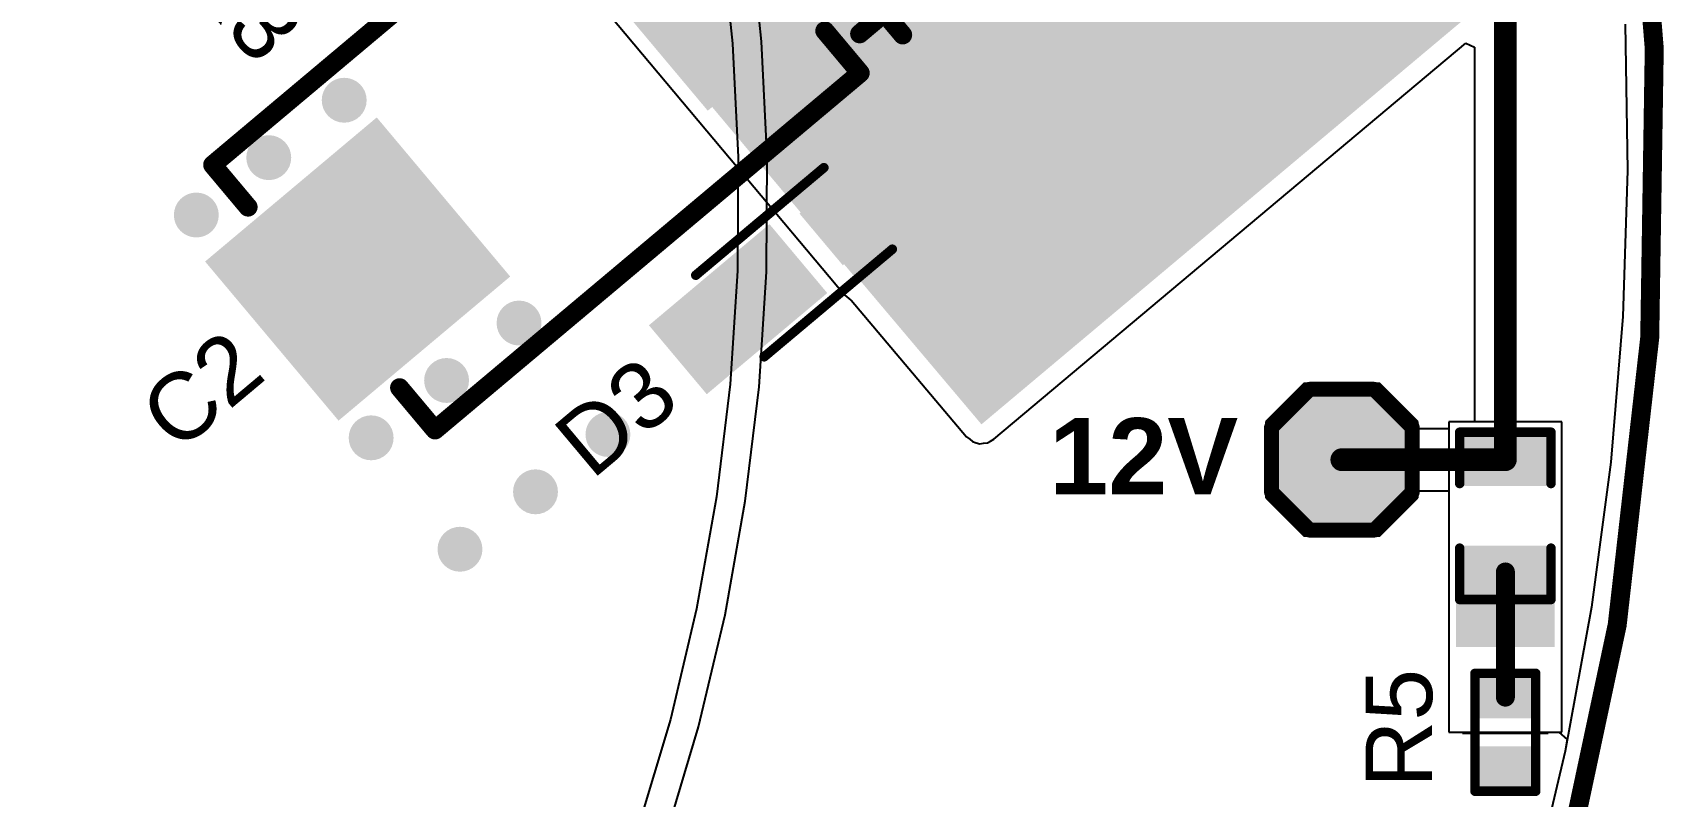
# Model space of a CAD drawing. Header units: inches. Extents: x -29.8 to 50, y -85.1 to 1.6.
# Drawn here: x 28.16 to 49.98, y -53.93 to -43.73 of the extents above; entities that cross this region are included whole.
import ezdxf

# ---------------------------------------------------------------- set-up
doc = ezdxf.new("R2010")
doc.units = ezdxf.units.IN
for name, color, linetype in [('Bottom Layer', 5, 'Continuous'), ('Mechanical 2', 216, 'Continuous'), ('Top Layer', 1, 'Continuous'), ('Top Overlay', 2, 'Continuous'), ('Top Paste', 8, 'Continuous'), ('Top Solder', 216, 'Continuous'), ('Via Holes', 16, 'Continuous')]:
    doc.layers.add(name, color=color, linetype=linetype)
doc.styles.add('Arial', font='', dxfattribs={"height": 0.2})
doc.styles.add('Arial_Bold', font='', dxfattribs={"height": 0.2})
doc.styles.get('Arial').set_extended_font_data('Arial')
doc.styles.get('Arial_Bold').set_extended_font_data('Arial', bold=True)

# ---------------------------------------------------------------- blocks, each defined once
blk = doc.blocks.new('T__________6')
at = {"layer": 'Top Layer'}
blk.add_hatch(color=1, dxfattribs=at).paths.add_polyline_path([(0.381, 0.762), (-0.381, 0.762), (-0.762, 0.381), (-0.762, -0.381), (-0.381, -0.762), (0.381, -0.762), (0.762, -0.381), (0.762, 0.381)])
at = {"layer": 'Top Paste'}
blk.add_hatch(color=8, dxfattribs=at).paths.add_polyline_path([(0.381, 0.762), (-0.381, 0.762), (-0.762, 0.381), (-0.762, -0.381), (-0.381, -0.762), (0.381, -0.762), (0.762, -0.381), (0.762, 0.381)])
at = {"layer": 'Top Solder'}
blk.add_hatch(color=216, dxfattribs=at).paths.add_polyline_path([(0.432, 0.864), (-0.432, 0.864), (-0.864, 0.432), (-0.864, -0.432), (-0.432, -0.864), (0.432, -0.864), (0.864, -0.432), (0.864, 0.432)])
at = {"layer": 'Top Overlay', "const_width": 0.2}
for points in [[(-0.94, 0.432), (-0.432, 0.94)], [(-0.432, 0.94), (0.432, 0.94)], [(0.432, 0.94), (0.94, 0.432)], [(-0.94, -0.432), (-0.94, 0.432)], [(0.94, -0.432), (0.94, 0.432)], [(-0.94, -0.432), (-0.432, -0.94)], [(0.432, -0.94), (0.94, -0.432)], [(-0.432, -0.94), (0.432, -0.94)]]:
    blk.add_lwpolyline(points, dxfattribs=at)
at = {"layer": 'Top Overlay', "const_width": 0.1}
for points in [[(-0.482, 0.94, 1), (-0.382, 0.94, 1)], [(-0.482, 0.94, 1), (-0.382, 0.94, 1)], [(0.382, 0.94, 1), (0.482, 0.94, 1)], [(0.382, 0.94, 1), (0.482, 0.94, 1)], [(-0.99, 0.432, 1), (-0.89, 0.432, 1)], [(-0.99, 0.432, 1), (-0.89, 0.432, 1)], [(0.89, 0.432, 1), (0.99, 0.432, 1)], [(0.89, 0.432, 1), (0.99, 0.432, 1)], [(-0.99, -0.432, 1), (-0.89, -0.432, 1)], [(-0.99, -0.432, 1), (-0.89, -0.432, 1)], [(0.89, -0.432, 1), (0.99, -0.432, 1)], [(0.89, -0.432, 1), (0.99, -0.432, 1)], [(-0.482, -0.94, 1), (-0.382, -0.94, 1)], [(-0.482, -0.94, 1), (-0.382, -0.94, 1)], [(0.382, -0.94, 1), (0.482, -0.94, 1)], [(0.382, -0.94, 1), (0.482, -0.94, 1)]]:
    blk.add_lwpolyline(points, format="xyb", close=True, dxfattribs=at)
blk = doc.blocks.new('R___0402_10')
at = {"layer": 'Top Layer'}
for points in [[(-0.699, -0.318), (-0.699, 0.317), (-0.241, 0.317), (-0.241, -0.318)], [(0.241, -0.318), (0.241, 0.317), (0.699, 0.317), (0.699, -0.318)]]:
    blk.add_hatch(color=1, dxfattribs=at).paths.add_polyline_path(points)
at = {"layer": 'Top Paste'}
for points in [[(-0.699, -0.318), (-0.699, 0.317), (-0.241, 0.317), (-0.241, -0.318)], [(0.241, -0.318), (0.241, 0.317), (0.699, 0.317), (0.699, -0.318)]]:
    blk.add_hatch(color=8, dxfattribs=at).paths.add_polyline_path(points)
at = {"layer": 'Top Solder'}
for points in [[(-0.754, -0.373), (-0.754, 0.373), (-0.186, 0.373), (-0.186, -0.373)], [(0.186, -0.373), (0.186, 0.373), (0.754, 0.373), (0.754, -0.373)]]:
    blk.add_hatch(color=216, dxfattribs=at).paths.add_polyline_path(points)
at = {"layer": 'Top Overlay'}
for points, const_width in [([(0.787, 0.406), (-0.787, 0.406)], 0.127), ([(-0.787, -0.406), (-0.787, 0.406)], 0.127), ([(0.787, -0.406), (0.787, 0.406)], 0.127), ([(0.787, -0.406), (-0.787, -0.406)], 0.127), ([(0.813, -0.432), (-0.813, -0.432)], 0.00323)]:
    blk.add_lwpolyline(points, dxfattribs=dict(at, const_width=const_width))
for points, const_width in [([(-0.819, 0.406, 1), (-0.756, 0.406, 1)], 0.0635), ([(-0.819, 0.406, 1), (-0.756, 0.406, 1)], 0.0635), ([(0.756, 0.406, 1), (0.819, 0.406, 1)], 0.0635), ([(0.756, 0.406, 1), (0.819, 0.406, 1)], 0.0635), ([(-0.819, -0.406, 1), (-0.756, -0.406, 1)], 0.0635), ([(-0.819, -0.406, 1), (-0.756, -0.406, 1)], 0.0635), ([(-0.814, -0.432, 1), (-0.812, -0.432, 1)], 0.00161), ([(0.756, -0.406, 1), (0.819, -0.406, 1)], 0.0635), ([(0.756, -0.406, 1), (0.819, -0.406, 1)], 0.0635), ([(0.812, -0.432, 1), (0.814, -0.432, 1)], 0.00161)]:
    blk.add_lwpolyline(points, format="xyb", close=True, dxfattribs=dict(at, const_width=const_width))
blk = doc.blocks.new('LED_0603_13')
at = {"layer": 'Top Layer'}
for points in [[(-1, 0.5), (-0.5, 0.5), (-0.5, -0.5), (-1, -0.5)], [(0.5, 0.5), (1, 0.5), (1, -0.5), (0.5, -0.5)]]:
    blk.add_hatch(color=1, dxfattribs=at).paths.add_polyline_path(points)
at = {"layer": 'Top Overlay'}
blk.add_hatch(color=2, dxfattribs=at).paths.add_polyline_path([(1.118, -0.66), (1.753, -0.66), (1.753, 0.66), (1.118, 0.66)])
at = {"layer": 'Top Paste'}
for points in [[(-1, 0.5), (-0.5, 0.5), (-0.5, -0.5), (-1, -0.5)], [(0.5, 0.5), (1, 0.5), (1, -0.5), (0.5, -0.5)]]:
    blk.add_hatch(color=8, dxfattribs=at).paths.add_polyline_path(points)
at = {"layer": 'Top Solder'}
for points in [[(-1.102, 0.602), (-0.398, 0.602), (-0.398, -0.602), (-1.102, -0.602)], [(0.398, 0.602), (1.102, 0.602), (1.102, -0.602), (0.398, -0.602)]]:
    blk.add_hatch(color=216, dxfattribs=at).paths.add_polyline_path(points)
at = {"layer": 'Top Overlay', "const_width": 0.127}
for points in [[(-1.118, -0.61), (-1.118, 0.61)], [(-0.432, 0.61), (-1.118, 0.61)], [(1.118, 0.61), (0.432, 0.61)], [(1.118, -0.61), (1.118, 0.61)], [(-0.432, -0.61), (-1.118, -0.61)], [(1.118, -0.61), (0.432, -0.61)]]:
    blk.add_lwpolyline(points, dxfattribs=at)
at = {"layer": 'Top Overlay', "const_width": 0.0635}
for points in [[(-1.149, 0.61, 1), (-1.086, 0.61, 1)], [(-1.149, 0.61, 1), (-1.086, 0.61, 1)], [(-0.464, 0.61, 1), (-0.4, 0.61, 1)], [(0.4, 0.61, 1), (0.464, 0.61, 1)], [(1.086, 0.61, 1), (1.149, 0.61, 1)], [(1.086, 0.61, 1), (1.149, 0.61, 1)], [(-1.149, -0.61, 1), (-1.086, -0.61, 1)], [(-1.149, -0.61, 1), (-1.086, -0.61, 1)], [(-0.464, -0.61, 1), (-0.4, -0.61, 1)], [(0.4, -0.61, 1), (0.464, -0.61, 1)], [(1.086, -0.61, 1), (1.149, -0.61, 1)], [(1.086, -0.61, 1), (1.149, -0.61, 1)]]:
    blk.add_lwpolyline(points, format="xyb", close=True, dxfattribs=at)
blk = doc.blocks.new('YSPI1040TP_220M_21')
at = {"layer": 'Top Layer'}
for points in [[(-6.6, 2.1), (-2.9, 2.1), (-2.9, -2.1), (-6.6, -2.1)], [(2.9, 2.1), (6.6, 2.1), (6.6, -2.1), (2.9, -2.1)]]:
    blk.add_hatch(color=1, dxfattribs=at).paths.add_polyline_path(points)
at = {"layer": 'Top Paste'}
for points in [[(-6.6, 2.1), (-2.9, 2.1), (-2.9, -2.1), (-6.6, -2.1)], [(2.9, 2.1), (6.6, 2.1), (6.6, -2.1), (2.9, -2.1)]]:
    blk.add_hatch(color=8, dxfattribs=at).paths.add_polyline_path(points)
at = {"layer": 'Top Solder'}
for points in [[(-6.702, 2.202), (-2.798, 2.202), (-2.798, -2.202), (-6.702, -2.202)], [(2.798, 2.202), (6.702, 2.202), (6.702, -2.202), (2.798, -2.202)]]:
    blk.add_hatch(color=216, dxfattribs=at).paths.add_polyline_path(points)
at = {"layer": 'Top Overlay', "const_width": 0.127}
for points in [[(-5.556, 5.199), (5.556, 5.199)], [(-5.556, 2.495), (-5.556, 5.199)], [(5.556, 2.495), (5.556, 5.199)], [(-5.556, -5.199), (-5.556, -2.495)], [(5.556, -5.199), (5.556, -2.495)], [(-5.556, -5.199), (5.556, -5.199)]]:
    blk.add_lwpolyline(points, dxfattribs=at)
at = {"layer": 'Top Overlay', "const_width": 0.0635}
for points in [[(-5.588, 5.199, 1), (-5.525, 5.199, 1)], [(-5.588, 5.199, 1), (-5.525, 5.199, 1)], [(5.525, 5.199, 1), (5.588, 5.199, 1)], [(5.525, 5.199, 1), (5.588, 5.199, 1)], [(-5.588, 2.495, 1), (-5.525, 2.495, 1)], [(5.525, 2.495, 1), (5.588, 2.495, 1)], [(-5.588, -2.495, 1), (-5.525, -2.495, 1)], [(5.525, -2.495, 1), (5.588, -2.495, 1)], [(-5.588, -5.199, 1), (-5.525, -5.199, 1)], [(-5.588, -5.199, 1), (-5.525, -5.199, 1)], [(5.525, -5.199, 1), (5.588, -5.199, 1)], [(5.525, -5.199, 1), (5.588, -5.199, 1)]]:
    blk.add_lwpolyline(points, format="xyb", close=True, dxfattribs=at)
blk = doc.blocks.new('M____SMP_24')
at = {"layer": 'Top Layer'}
for points in [[(-1.95, 0.55), (0.05, 0.55), (0.05, -0.55), (-1.95, -0.55)], [(0.55, 0.4), (1.35, 0.4), (1.35, -0.4), (0.55, -0.4)]]:
    blk.add_hatch(color=1, dxfattribs=at).paths.add_polyline_path(points)
at = {"layer": 'Top Overlay'}
for points in [[(1.143, 0.457), (1.422, 0.457), (1.422, 0.762), (1.143, 0.762)], [(1.753, 0.762), (1.397, 0.762), (1.397, -0.762), (1.753, -0.762)], [(1.143, -0.762), (1.422, -0.762), (1.422, -0.457), (1.143, -0.457)]]:
    blk.add_hatch(color=2, dxfattribs=at).paths.add_polyline_path(points)
at = {"layer": 'Top Paste'}
for points in [[(-1.95, 0.55), (0.05, 0.55), (0.05, -0.55), (-1.95, -0.55)], [(0.55, 0.4), (1.35, 0.4), (1.35, -0.4), (0.55, -0.4)]]:
    blk.add_hatch(color=8, dxfattribs=at).paths.add_polyline_path(points)
at = {"layer": 'Top Solder'}
for points in [[(-2.001, 0.601), (0.101, 0.601), (0.101, -0.601), (-2.001, -0.601)], [(0.499, 0.451), (1.401, 0.451), (1.401, -0.451), (0.499, -0.451)]]:
    blk.add_hatch(color=216, dxfattribs=at).paths.add_polyline_path(points)
at = {"layer": 'Top Overlay', "const_width": 0.127}
for points in [[(-1.092, 0.711), (1.143, 0.711)], [(-1.092, -0.711), (1.143, -0.711)]]:
    blk.add_lwpolyline(points, dxfattribs=at)
at = {"layer": 'Top Overlay', "const_width": 0.0635}
for points in [[(-1.124, 0.711, 1), (-1.06, 0.711, 1)], [(1.111, 0.711, 1), (1.175, 0.711, 1)], [(-1.124, -0.711, 1), (-1.06, -0.711, 1)], [(1.111, -0.711, 1), (1.175, -0.711, 1)]]:
    blk.add_lwpolyline(points, format="xyb", close=True, dxfattribs=at)
blk = doc.blocks.new('C____E_35')
at = {"layer": 'Top Layer'}
for points in [[(-1.395, 1.285), (1.395, 1.285), (1.395, -1.285), (-1.395, -1.285)], [(5.045, 1.285), (7.835, 1.285), (7.835, -1.285), (5.045, -1.285)]]:
    blk.add_hatch(color=1, dxfattribs=at).paths.add_polyline_path(points)
at = {"layer": 'Top Paste'}
for points in [[(-1.395, 1.285), (1.395, 1.285), (1.395, -1.285), (-1.395, -1.285)], [(5.045, 1.285), (7.835, 1.285), (7.835, -1.285), (5.045, -1.285)]]:
    blk.add_hatch(color=8, dxfattribs=at).paths.add_polyline_path(points)
at = {"layer": 'Top Solder'}
for points in [[(-1.497, 1.387), (1.497, 1.387), (1.497, -1.387), (-1.497, -1.387)], [(4.943, 1.387), (7.937, 1.387), (7.937, -1.387), (4.943, -1.387)]]:
    blk.add_hatch(color=216, dxfattribs=at).paths.add_polyline_path(points)
at = {"layer": 'Top Overlay', "const_width": 0.254}
for points in [[(-1.149, 1.549), (-1.149, 2.286)], [(-0.387, 1.575), (-0.387, 2.311)], [(7.03, 2.311), (-0.387, 2.311)], [(7.03, 1.575), (7.03, 2.311)], [(-0.717, 1.905), (-1.555, 1.905)], [(-0.387, -2.311), (-0.387, -1.575)], [(7.03, -2.311), (7.03, -1.575)], [(7.03, -2.311), (-0.387, -2.311)]]:
    blk.add_lwpolyline(points, dxfattribs=at)
at = {"layer": 'Top Overlay', "const_width": 0.127}
for points in [[(-1.212, 2.286, 1), (-1.085, 2.286, 1)], [(-0.45, 2.311, 1), (-0.323, 2.311, 1)], [(-0.45, 2.311, 1), (-0.323, 2.311, 1)], [(6.966, 2.311, 1), (7.093, 2.311, 1)], [(6.966, 2.311, 1), (7.093, 2.311, 1)], [(-1.619, 1.905, 1), (-1.492, 1.905, 1)], [(-0.781, 1.905, 1), (-0.654, 1.905, 1)], [(-1.212, 1.549, 1), (-1.085, 1.549, 1)], [(-0.45, 1.575, 1), (-0.323, 1.575, 1)], [(6.966, 1.575, 1), (7.093, 1.575, 1)], [(-0.45, -1.575, 1), (-0.323, -1.575, 1)], [(6.966, -1.575, 1), (7.093, -1.575, 1)], [(-0.45, -2.311, 1), (-0.323, -2.311, 1)], [(-0.45, -2.311, 1), (-0.323, -2.311, 1)], [(6.966, -2.311, 1), (7.093, -2.311, 1)], [(6.966, -2.311, 1), (7.093, -2.311, 1)]]:
    blk.add_lwpolyline(points, format="xyb", close=True, dxfattribs=at)

msp = doc.modelspace()

# ---------------------------------------------------------------- hatches: boundary and pattern name
at = {"layer": 'Bottom Layer'}
h = msp.add_hatch(color=5, dxfattribs=at)
edge = h.paths.add_edge_path()
edge.add_arc((44.213, -44.112), 0.3, 0, 360)
h = msp.add_hatch(color=5, dxfattribs=at)
edge = h.paths.add_edge_path()
edge.add_arc((32.325, -44.631), 0.3, 0, 360)
h = msp.add_hatch(color=5, dxfattribs=at)
edge = h.paths.add_edge_path()
edge.add_arc((43.204, -44.878), 0.3, 0, 360)
h = msp.add_hatch(color=5, dxfattribs=at)
edge = h.paths.add_edge_path()
edge.add_arc((31.317, -45.398), 0.3, 0, 360)
h = msp.add_hatch(color=5, dxfattribs=at)
edge = h.paths.add_edge_path()
edge.add_arc((42.236, -45.645), 0.3, 0, 360)
h = msp.add_hatch(color=5, dxfattribs=at)
edge = h.paths.add_edge_path()
edge.add_arc((30.349, -46.164), 0.3, 0, 360)
h = msp.add_hatch(color=5, dxfattribs=at)
edge = h.paths.add_edge_path()
edge.add_arc((41.228, -46.411), 0.3, 0, 360)
h = msp.add_hatch(color=5, dxfattribs=at)
edge = h.paths.add_edge_path()
edge.add_arc((40.26, -47.177), 0.3, 0, 360)
h = msp.add_hatch(color=5, dxfattribs=at)
edge = h.paths.add_edge_path()
edge.add_arc((34.661, -47.607), 0.3, 0, 360)
h = msp.add_hatch(color=5, dxfattribs=at)
edge = h.paths.add_edge_path()
edge.add_arc((33.693, -48.374), 0.3, 0, 360)
h = msp.add_hatch(color=5, dxfattribs=at)
edge = h.paths.add_edge_path()
edge.add_arc((32.685, -49.14), 0.3, 0, 360)
h = msp.add_hatch(color=5, dxfattribs=at)
edge = h.paths.add_edge_path()
edge.add_arc((35.849, -49.095), 0.3, 0, 360)
h = msp.add_hatch(color=5, dxfattribs=at)
edge = h.paths.add_edge_path()
edge.add_arc((34.881, -49.861), 0.3, 0, 360)
h = msp.add_hatch(color=5, dxfattribs=at)
edge = h.paths.add_edge_path()
edge.add_arc((33.872, -50.628), 0.3, 0, 360)
at = {"layer": 'Top Layer'}
for points in [[(37.787, -45.372), (48.546, -36.346), (45.103, -32.242), (34.345, -41.268)], [(48.789, -39.036), (46.716, -36.565), (37.14, -44.599), (39.213, -47.07)], [(40.84, -48.96), (44.56, -45.819), (38.064, -38.127), (34.345, -41.268)], [(47.003, -38.798), (38.382, -46.03), (40.84, -48.96), (49.461, -41.728)]]:
    msp.add_hatch(color=1, dxfattribs=at).paths.add_polyline_path(points)
h = msp.add_hatch(color=1, dxfattribs=at)
edge = h.paths.add_edge_path()
edge.add_arc((44.213, -44.112), 0.3, 0, 360)
h = msp.add_hatch(color=1, dxfattribs=at)
edge = h.paths.add_edge_path()
edge.add_arc((32.325, -44.631), 0.3, 0, 360)
h = msp.add_hatch(color=1, dxfattribs=at)
edge = h.paths.add_edge_path()
edge.add_arc((43.204, -44.878), 0.3, 0, 360)
h = msp.add_hatch(color=1, dxfattribs=at)
edge = h.paths.add_edge_path()
edge.add_arc((31.317, -45.398), 0.3, 0, 360)
h = msp.add_hatch(color=1, dxfattribs=at)
edge = h.paths.add_edge_path()
edge.add_arc((42.236, -45.645), 0.3, 0, 360)
h = msp.add_hatch(color=1, dxfattribs=at)
edge = h.paths.add_edge_path()
edge.add_arc((30.349, -46.164), 0.3, 0, 360)
h = msp.add_hatch(color=1, dxfattribs=at)
edge = h.paths.add_edge_path()
edge.add_arc((41.228, -46.411), 0.3, 0, 360)
h = msp.add_hatch(color=1, dxfattribs=at)
edge = h.paths.add_edge_path()
edge.add_arc((40.26, -47.177), 0.3, 0, 360)
h = msp.add_hatch(color=1, dxfattribs=at)
edge = h.paths.add_edge_path()
edge.add_arc((34.661, -47.607), 0.3, 0, 360)
h = msp.add_hatch(color=1, dxfattribs=at)
edge = h.paths.add_edge_path()
edge.add_arc((33.693, -48.374), 0.3, 0, 360)
h = msp.add_hatch(color=1, dxfattribs=at)
edge = h.paths.add_edge_path()
edge.add_arc((32.685, -49.14), 0.3, 0, 360)
h = msp.add_hatch(color=1, dxfattribs=at)
edge = h.paths.add_edge_path()
edge.add_arc((35.849, -49.095), 0.3, 0, 360)
h = msp.add_hatch(color=1, dxfattribs=at)
edge = h.paths.add_edge_path()
edge.add_arc((34.881, -49.861), 0.3, 0, 360)
h = msp.add_hatch(color=1, dxfattribs=at)
edge = h.paths.add_edge_path()
edge.add_arc((33.872, -50.628), 0.3, 0, 360)
at = {"layer": 'Via Holes'}
h = msp.add_hatch(color=7, dxfattribs=at)
edge = h.paths.add_edge_path()
edge.add_arc((44.213, -44.112), 0.15, 0, 360)
h = msp.add_hatch(color=7, dxfattribs=at)
edge = h.paths.add_edge_path()
edge.add_arc((32.325, -44.631), 0.15, 0, 360)
h = msp.add_hatch(color=7, dxfattribs=at)
edge = h.paths.add_edge_path()
edge.add_arc((43.204, -44.878), 0.15, 0, 360)
h = msp.add_hatch(color=7, dxfattribs=at)
edge = h.paths.add_edge_path()
edge.add_arc((31.317, -45.398), 0.15, 0, 360)
h = msp.add_hatch(color=7, dxfattribs=at)
edge = h.paths.add_edge_path()
edge.add_arc((42.236, -45.645), 0.15, 0, 360)
h = msp.add_hatch(color=7, dxfattribs=at)
edge = h.paths.add_edge_path()
edge.add_arc((30.349, -46.164), 0.15, 0, 360)
h = msp.add_hatch(color=7, dxfattribs=at)
edge = h.paths.add_edge_path()
edge.add_arc((41.228, -46.411), 0.15, 0, 360)
h = msp.add_hatch(color=7, dxfattribs=at)
edge = h.paths.add_edge_path()
edge.add_arc((40.26, -47.177), 0.15, 0, 360)
h = msp.add_hatch(color=7, dxfattribs=at)
edge = h.paths.add_edge_path()
edge.add_arc((34.661, -47.607), 0.15, 0, 360)
h = msp.add_hatch(color=7, dxfattribs=at)
edge = h.paths.add_edge_path()
edge.add_arc((33.693, -48.374), 0.15, 0, 360)
h = msp.add_hatch(color=7, dxfattribs=at)
edge = h.paths.add_edge_path()
edge.add_arc((32.685, -49.14), 0.15, 0, 360)
h = msp.add_hatch(color=7, dxfattribs=at)
edge = h.paths.add_edge_path()
edge.add_arc((35.849, -49.095), 0.15, 0, 360)
h = msp.add_hatch(color=7, dxfattribs=at)
edge = h.paths.add_edge_path()
edge.add_arc((34.881, -49.861), 0.15, 0, 360)
h = msp.add_hatch(color=7, dxfattribs=at)
edge = h.paths.add_edge_path()
edge.add_arc((33.872, -50.628), 0.15, 0, 360)

# ---------------------------------------------------------------- linework, layer by layer
at = {"layer": 'Bottom Layer'}
for p, q in [((37.901, -43.845), (37.738, -42.314)), ((37.353, -42.366), (37.513, -43.875)), ((49.441, -43.615), (49.473, -45.568)), ((37.977, -45.383), (37.901, -43.845)), ((37.513, -43.875), (37.588, -45.391)), ((37.588, -45.391), (37.578, -46.908)), ((37.966, -46.922), (37.977, -45.383)), ((49.473, -45.568), (49.409, -47.52)), ((37.578, -46.908), (37.481, -48.423)), ((37.868, -48.459), (37.966, -46.922)), ((49.409, -47.52), (49.248, -49.467)), ((37.481, -48.423), (37.3, -49.93)), ((37.684, -49.987), (37.868, -48.459)), ((49.248, -49.467), (48.991, -51.403)), ((37.3, -49.93), (37.033, -51.424)), ((37.414, -51.503), (37.684, -49.987)), ((37.033, -51.424), (36.683, -52.9)), ((48.991, -51.403), (48.638, -53.324)), ((37.058, -53.001), (37.414, -51.503)), ((36.683, -52.9), (36.249, -54.355)), ((36.618, -54.476), (37.058, -53.001)), ((48.638, -53.324), (48.19, -55.225))]:
    msp.add_line(p, q, dxfattribs=at)
at = {"layer": 'Mechanical 2', "const_width": 0.254}
msp.add_lwpolyline([(37.495, -16.446, -2.502525), (-17.293, -16.446)], format="xyb", dxfattribs=at)
at = {"layer": 'Top Layer'}
for p, q in [((34.864, -42.291), (37.589, -45.539)), ((41.007, -49.159), (47.311, -43.87)), ((47.311, -43.87), (47.426, -43.924)), ((47.426, -43.924), (47.426, -48.928)), ((37.589, -45.539), (37.593, -45.542)), ((37.593, -45.542), (39.015, -47.236)), ((39.015, -47.236), (39.094, -47.3)), ((39.094, -47.3), (39.101, -47.302)), ((39.101, -47.302), (40.642, -49.127)), ((45.148, -48.416), (44.64, -48.924)), ((46.164, -48.416), (45.148, -48.416)), ((46.672, -48.924), (46.164, -48.416)), ((44.64, -48.924), (44.64, -49.94)), ((46.672, -49.018), (46.672, -48.924)), ((47.086, -49.018), (46.672, -49.018)), ((48.594, -48.928), (47.086, -48.928)), ((47.086, -48.928), (47.086, -53.073)), ((47.426, -48.928), (47.086, -48.928)), ((47.086, -48.928), (47.086, -49.018)), ((48.594, -53.073), (48.594, -48.928)), ((40.642, -49.127), (40.683, -49.16)), ((40.683, -49.16), (40.721, -49.19)), ((40.721, -49.19), (40.721, -49.19)), ((40.721, -49.19), (40.721, -49.19)), ((40.721, -49.19), (40.771, -49.205)), ((40.771, -49.205), (40.818, -49.218)), ((40.818, -49.218), (40.869, -49.213)), ((40.818, -49.218), (40.818, -49.218)), ((40.818, -49.218), (40.818, -49.218)), ((40.869, -49.213), (40.918, -49.207)), ((40.918, -49.207), (40.918, -49.207)), ((40.918, -49.207), (40.919, -49.207)), ((40.919, -49.207), (40.962, -49.183)), ((40.962, -49.183), (41.007, -49.159)), ((44.64, -49.94), (45.148, -50.448)), ((46.164, -50.448), (46.672, -49.94)), ((46.672, -49.94), (46.672, -49.847)), ((46.672, -49.847), (47.086, -49.847)), ((47.086, -49.847), (47.086, -50.428)), ((45.148, -50.448), (46.164, -50.448)), ((47.086, -50.428), (47.086, -51.436)), ((47.086, -51.436), (47.086, -53.073)), ((47.086, -53.073), (48.594, -53.073)), ((47.086, -53.073), (47.269, -53.073)), ((47.269, -53.073), (47.269, -53.086)), ((47.269, -53.086), (48.412, -53.086)), ((48.412, -53.086), (48.412, -53.073)), ((48.412, -53.073), (48.555, -53.073)), ((48.555, -53.073), (48.666, -53.17)), ((48.666, -53.17), (48.638, -53.324)), ((48.638, -53.324), (48.19, -55.225))]:
    msp.add_line(p, q, dxfattribs=at)
for points, const_width in [([(47.84, -49.432), (47.84, -43.267)], 0.305), ([(45.656, -49.432), (47.84, -49.432)], 0.305), ([(47.84, -52.603), (47.84, -50.932)], 0.254)]:
    msp.add_lwpolyline(points, dxfattribs=dict(at, const_width=const_width))
for points, const_width in [([(45.579, -49.432, 1), (45.732, -49.432, 1)], 0.152), ([(47.764, -49.432, 1), (47.916, -49.432, 1)], 0.152), ([(47.764, -49.432, 1), (47.916, -49.432, 1)], 0.152), ([(47.777, -50.932, 1), (47.904, -50.932, 1)], 0.127), ([(47.777, -52.603, 1), (47.904, -52.603, 1)], 0.127)]:
    msp.add_lwpolyline(points, format="xyb", close=True, dxfattribs=dict(at, const_width=const_width))

# ---------------------------------------------------------------- block references
for name, p, rotation in [('YSPI1040TP_220M_21', (41.096, -35.32), 310), ('C____E_35', (37.438, -42.746), 220), ('M____SMP_24', (38.316, -46.811), 40), ('LED_0603_13', (47.84, -50.182), 270), ('R___0402_10', (47.84, -53.073), 270)]:
    msp.add_blockref(name, p, dxfattribs=dict(rotation=rotation))
msp.add_blockref('T__________6', (45.656, -49.432))

# ---------------------------------------------------------------- texts
at = {"layer": 'Top Overlay'}
for s, height, rotation, style, p in [('R3', 0.889, 311, 'Arial', (30.129, -42.996)), ('C2', 0.889, 40, 'Arial', (30.095, -49.354)), ('D3', 0.889, 40, 'Arial', (35.634, -49.711)), ('12V', 1.016, 360, 'Arial_Bold', (41.745, -49.893)), ('R5', 0.889, 90, 'Arial', (46.862, -53.814))]:
    msp.add_text(s, height=height, rotation=rotation, dxfattribs=dict(at, style=style)).set_placement(p)

doc.saveas('drawing.dxf')
